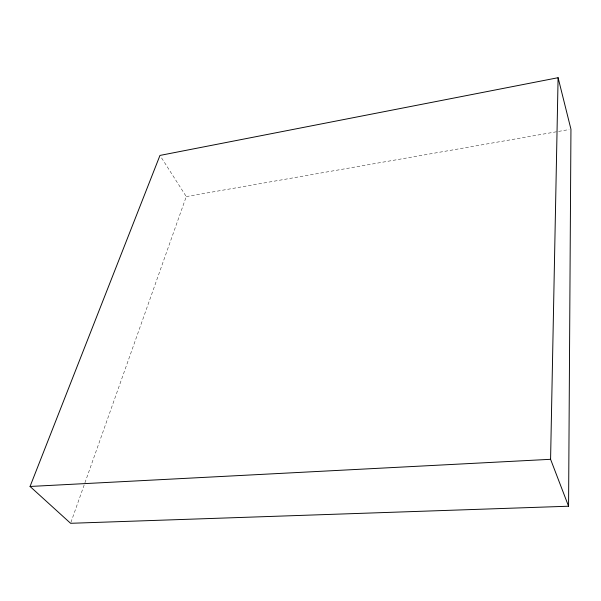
<?xml version="1.0" encoding="UTF-8"?>
<svg xmlns="http://www.w3.org/2000/svg" width="601" height="601" viewBox="0 0 601 601"><rect width="100%" height="100%" fill="white"/><g stroke="black" fill="none" stroke-linecap="round" stroke-linejoin="round"><path stroke-width="0.45" stroke-dasharray="3 2.25" d="M70.91 522.412L186.272 196.572L160.963 156.974M186.272 196.572L569.102 129.561"/><path stroke-width="0.9" d="M568.569 506.222L570.95 129.238L558.096 77.702L159.971 155.426L30.05 486.464L70.595 523.298L568.569 506.222L550.584 459.307L558.096 77.702M30.05 486.464L550.584 459.307"/></g></svg>
